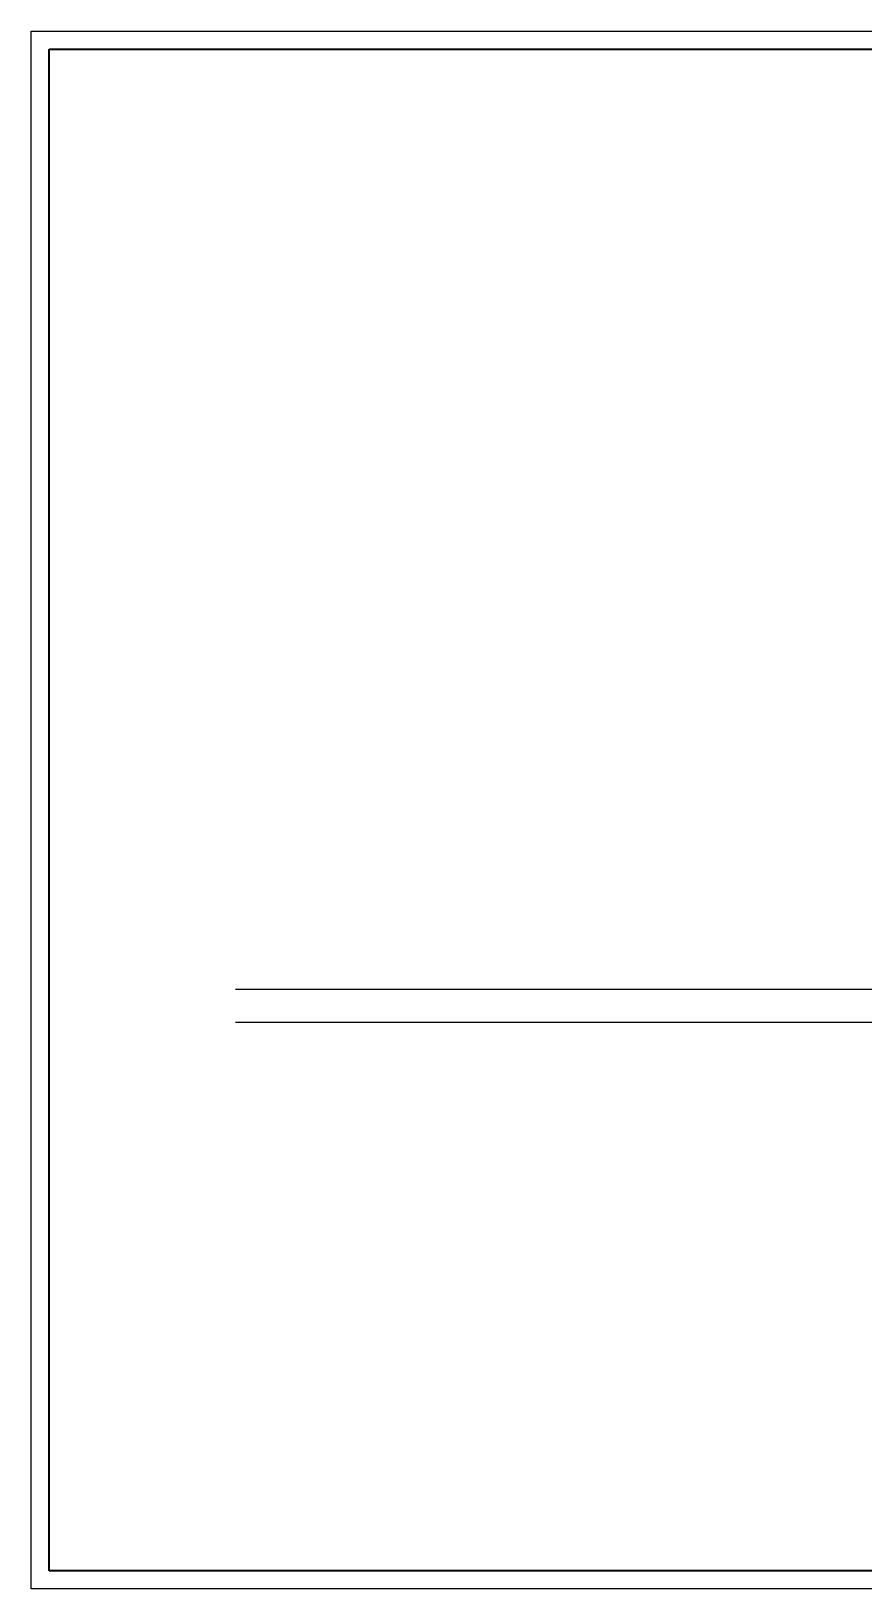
# Model space of a CAD drawing. Header units: millimetres. Extents: x 710 to 1314, y 285 to 715.
# Drawn here: x 710.2 to 939.9, y 285.3 to 715.3 of the extents above; entities that cross this region are included whole.
import ezdxf

# ---------------------------------------------------------------- set-up
doc = ezdxf.new("R2010")
doc.units = ezdxf.units.MM
doc.layers.add('边线', color=1, linetype='Continuous')

msp = doc.modelspace()

# ---------------------------------------------------------------- linework, layer by layer
at = {"lineweight": 40}
for p, q in [((715.18, 290.35), (715.18, 710.35)), ((715.18, 710.35), (1309.18, 710.35)), ((1309.18, 290.35), (715.18, 290.35))]:
    msp.add_line(p, q, dxfattribs=at)
for p, q in [((1226.92, 450.8), (766.56, 450.8)), ((766.56, 441.8), (1216.92, 441.8))]:
    msp.add_line(p, q)
at = {"layer": '边线'}
for p, q in [((710.18, 715.35), (1314.18, 715.35)), ((710.18, 285.35), (710.18, 715.35)), ((1314.18, 285.35), (710.18, 285.35))]:
    msp.add_line(p, q, dxfattribs=at)

doc.saveas('drawing.dxf')
